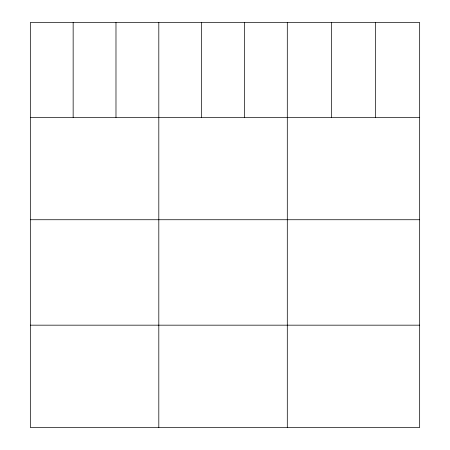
<?xml version="1.0" encoding="UTF-8"?>
<svg xmlns="http://www.w3.org/2000/svg" width="450" height="450" viewBox="0 0 450 450"><rect width="100%" height="100%" fill="white"/><g stroke="black" fill="none" stroke-linecap="round" stroke-linejoin="round"><path stroke-width="0.67" d="M419.67 117.405L419.67 427.5L30.33 427.5L30.33 22.5L419.67 22.5L419.67 117.405L30.33 117.405M30.33 219.735L419.67 219.735M30.33 325.17L419.67 325.17M375.548 22.5L375.548 117.405M331.419 22.5L331.419 117.405M287.297 22.5L287.297 427.5M244.468 22.5L244.468 117.405M201.639 22.5L201.639 117.405M158.811 22.5L158.811 427.5M115.982 22.5L115.982 117.405M73.153 22.5L73.153 117.405"/></g></svg>
